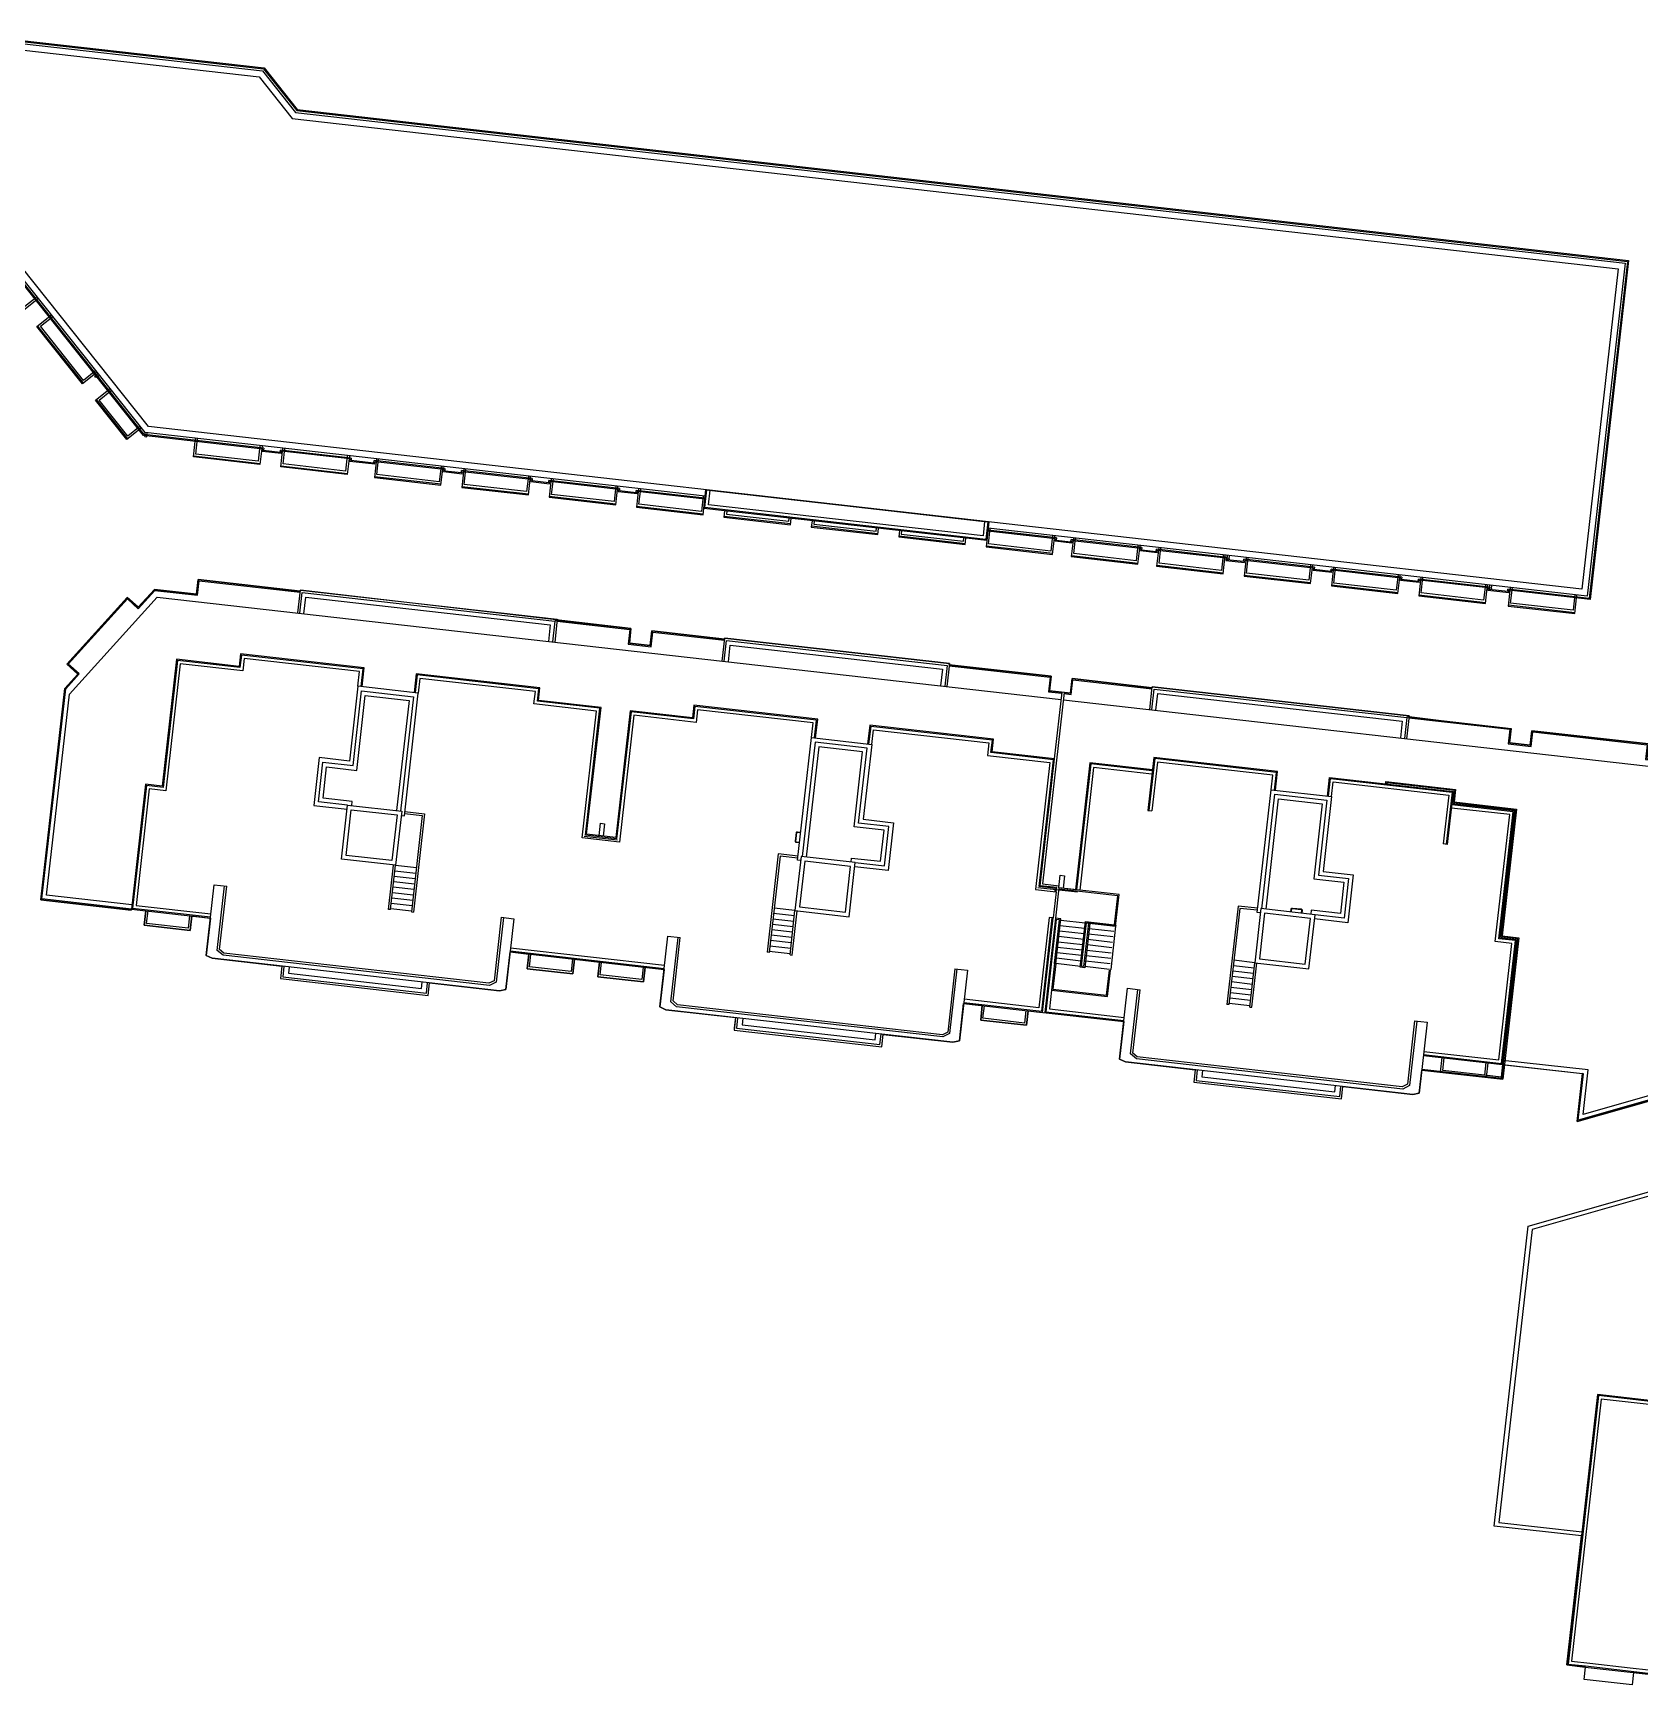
# Model space of a CAD drawing. Extents: x -59851 to 653804, y -249523 to 437614.
# Drawn here: x 642872 to 646326, y 408820 to 412371 of the extents above; entities that cross this region are included whole.
import ezdxf

# ---------------------------------------------------------------- set-up
doc = ezdxf.new("R2010")
doc.units = 0
doc.header["$LTSCALE"] = 1000
doc.header["$MEASUREMENT"] = 0
for name, color, linetype in [('1#内审修改版_1_1_2236$0$LABEL_PM', 7, 'Continuous'), ('2015G34小桃园地块总图20160503$0$A-Stair', 142, 'Continuous'), ('2015G34小桃园地块总图20160503$0$WINDOW', 4, 'Continuous')]:
    doc.layers.add(name, color=color, linetype=linetype)

# ---------------------------------------------------------------- blocks, each defined once
blk = doc.blocks.new('2015G34小桃园地块总图20160503$0$水管')
at = {"layer": '2015G34小桃园地块总图20160503$0$WINDOW'}
for p, q in [((150040, -73150), (149869, -73150)), ((150040, -73250), (149869, -73250))]:
    blk.add_line(p, q, dxfattribs=at)
blk.add_circle((150040, -73200), 50, dxfattribs=at)
blk = doc.blocks.new('2015G34小桃园地块总图20160503$0$检修梯')
at = {"layer": '2015G34小桃园地块总图20160503$0$A-Stair'}
for points in [[(255862, 119867), (255862, 120017, -0.414214), (255912, 120067), (256332, 120067, -0.414214), (256382, 120017), (256382, 119867)], [(255882, 119867), (255882, 120017, -0.414214), (255912, 120047), (256332, 120047, -0.414214), (256362, 120017), (256362, 119867)]]:
    blk.add_lwpolyline(points, format="xyb", dxfattribs=at)
blk = doc.blocks.new('1#内审修改版_1_1_2236$0$A$C00DD019C')
at = {"extrusion": (8.13991e-08, 1.49611e-06, 1)}
for p, q in [((2021.6, 5203.3, -5.7), (2097.8, 5107.7, -5.7)), ((2119.5, 5080.4, -5.7), (2171.8, 5014.8, -5.7)), ((2281.6, 4986.5, -5.7), (2392.7, 4973.9, -5.7)), ((2427.4, 4970, -5.7), (2538.4, 4957.4, -5.7)), ((2583.6, 4952.3, -5.7), (2694.7, 4939.7, -5.7)), ((2729.4, 4935.7, -5.7), (2840.5, 4923.1, -5.7)), ((2875.2, 4919.2, -5.7), (2986.2, 4906.6, -5.7)), ((3020.9, 4902.7, -5.7), (3132, 4890.1, -5.7)), ((3134.9, 4900.3, -5.7), (3133, 4898.8, -5.7)), ((3166.7, 4886.1, -5.7), (3277.8, 4873.6, -5.7)), ((3312.5, 4869.6, -5.7), (3423.5, 4857, -5.7)), ((3458.3, 4853.1, -5.7), (3569.3, 4840.5, -5.7)), ((3603.4, 4847.2, -5.7), (3604.9, 4845.2, -5.7)), ((3604, 4836.6, -5.7), (3715.1, 4824, -5.7)), ((3746.3, 4820.4, -5.7), (3857.4, 4807.8, -5.7)), ((3888.6, 4804.3, -5.7), (3999.7, 4791.7, -5.7)), ((4034.4, 4787.8, -5.7), (4145.4, 4775.2, -5.7)), ((4180.1, 4771.2, -5.7), (4291.2, 4758.6, -5.7)), ((4325.9, 4754.7, -5.7), (4437, 4742.1, -5.7)), ((4475.2, 4737.8, -5.7), (4586.2, 4725.2, -5.7))]:
    blk.add_line(p, q, dxfattribs=at)
at = {"extrusion": (0.000166397, 0.001468, 0.999999)}
for p, q in [((2884.7, 4711, -1.1), (2888.5, 4714.1, -1.1)), ((3718.1, 4481.1, -0.9), (3730.7, 4592.2, -1)), ((4306, 4549.8, -1.1), (4309.8, 4552.9, -1.1)), ((3873.6, 4395, -0.8), (3880.5, 4394.2, -0.8)), ((2933.6, 4352.1, -0.5), (2989.2, 4345.8, -0.5)), ((4373.4, 4338.3, -0.8), (4366.4, 4339.1, -0.8)), ((2606.9, 4229.9, -0.3), (2615.3, 4303.9, -0.4)), ((2610.4, 4229.5, -0.3), (2618.7, 4303.4, -0.4)), ((2618.8, 4303.5, -0.4), (2653.5, 4299.5, -0.4)), ((2615.7, 4276.4, -0.4), (2650.4, 4272.5, -0.4)), ((2616.7, 4285.4, -0.4), (2651.4, 4281.5, -0.4)), ((2617.7, 4294.4, -0.4), (2652.4, 4290.5, -0.4)), ((2612.6, 4249.3, -0.3), (2647.3, 4245.4, -0.3)), ((2613.6, 4258.3, -0.4), (2648.3, 4254.4, -0.4)), ((2614.7, 4267.4, -0.4), (2649.4, 4263.4, -0.4)), ((3690.3, 4266.3, -0.5), (3756.2, 4258.9, -0.5)), ((3721.1, 4259.3, -0.5), (3716.1, 4215.6, -0.5)), ((3725.4, 4265.9, -0.6), (3719.6, 4215.2, -0.5)), ((2610.4, 4229.5, -0.3), (2606.9, 4229.9, -0.3)), ((2610.6, 4231.3, -0.3), (2645.3, 4227.3, -0.3)), ((2611.6, 4240.3, -0.3), (2646.3, 4236.4, -0.3)), ((2645.1, 4225.6, -0.3), (2648.5, 4225.2, -0.3)), ((3284.1, 4218.9, -0.4), (3249.4, 4222.8, -0.4)), ((3285.1, 4227.9, -0.4), (3250.4, 4231.8, -0.4)), ((3276.8, 4154, -0.3), (3285.1, 4227.8, -0.4)), ((3280.2, 4153.6, -0.3), (3288.6, 4227.5, -0.4)), ((3281.1, 4191.8, -0.4), (3246.3, 4195.7, -0.4)), ((3282.1, 4200.8, -0.4), (3247.4, 4204.8, -0.4)), ((3283.1, 4209.9, -0.4), (3248.4, 4213.8, -0.4)), ((3718.1, 4140.1, -0.4), (3726.3, 4212.3, -0.5)), ((3726.4, 4194.1, -0.4), (3767.3, 4189.4, -0.4)), ((3727.4, 4203.1, -0.5), (3768.3, 4198.4, -0.5)), ((3728.4, 4212.1, -0.5), (3769.4, 4207.5, -0.5)), ((3760.9, 4133.2, -0.4), (3769.6, 4209.5, -0.5)), ((3763.3, 4135, -0.4), (3771.4, 4207.2, -0.5)), ((3763.3, 4135, -0.4), (3771.4, 4207.2, -0.5)), ((3774.9, 4206.8, -0.5), (3766.7, 4134.6, -0.4)), ((3774.9, 4206.8, -0.5), (3766.7, 4134.6, -0.4)), ((3777, 4206.6, -0.5), (3768.6, 4132.3, -0.4)), ((3774.9, 4206.8, -0.5), (3771.4, 4207.2, -0.5)), ((3777, 4206.6, -0.5), (3774.9, 4206.8, -0.5)), ((3818, 4201.9, -0.5), (3774.9, 4206.8, -0.5)), ((3816.9, 4192.9, -0.5), (3776, 4197.6, -0.5)), ((3820, 4201.7, -0.5), (3811.9, 4129.5, -0.4)), ((3820, 4201.7, -0.5), (3818, 4201.9, -0.5)), ((3820.3, 4203.8, -0.5), (3820, 4201.7, -0.5)), ((3278, 4164.7, -0.3), (3243.3, 4168.7, -0.3)), ((3279, 4173.8, -0.3), (3244.3, 4177.7, -0.3)), ((3280, 4182.8, -0.4), (3245.3, 4186.7, -0.4)), ((3723.3, 4167, -0.4), (3764.3, 4162.3, -0.4)), ((3724.3, 4176, -0.4), (3765.3, 4171.4, -0.4)), ((3725.3, 4185, -0.4), (3766.3, 4180.4, -0.4)), ((3813.9, 4165.9, -0.4), (3772.9, 4170.5, -0.4)), ((3814.9, 4174.9, -0.4), (3773.9, 4179.5, -0.4)), ((3815.9, 4183.9, -0.4), (3775, 4188.5, -0.4)), ((3242.1, 4157.9, -0.3), (3238.6, 4158.3, -0.3)), ((3277, 4155.7, -0.3), (3242.3, 4159.7, -0.3)), ((3276.8, 4154, -0.3), (3280.2, 4153.6, -0.3)), ((3718.1, 4140.1, -0.4), (3713, 4095, -0.3)), ((3720.1, 4138.9, -0.4), (3718, 4139.1, -0.4)), ((3720.2, 4139.9, -0.4), (3761.2, 4135.3, -0.4)), ((3721.3, 4148.9, -0.4), (3762.2, 4144.3, -0.4)), ((3722.3, 4158, -0.4), (3763.2, 4153.3, -0.4)), ((3766.7, 4134.6, -0.4), (3763.3, 4135, -0.4)), ((3810.8, 4138.8, -0.4), (3769.8, 4143.4, -0.4)), ((3811.8, 4147.8, -0.4), (3770.9, 4152.4, -0.4)), ((3812.8, 4156.8, -0.4), (3771.9, 4161.5, -0.4)), ((4051.2, 4131.9, -0.4), (4016.5, 4135.8, -0.4)), ((4052.2, 4140.9, -0.4), (4017.5, 4144.9, -0.4)), ((4043.8, 4067, -0.3), (4052.2, 4140.9, -0.4)), ((4047.3, 4066.6, -0.3), (4055.7, 4140.5, -0.4)), ((3768.6, 4132.3, -0.4), (3760.9, 4133.2, -0.4)), ((3809.8, 4129.8, -0.4), (3768.8, 4134.4, -0.4)), ((3806.7, 4084.4, -0.3), (3811.7, 4128.5, -0.4)), ((3811.7, 4128.5, -0.4), (3811.9, 4129.5, -0.4)), ((4048.1, 4104.8, -0.4), (4013.4, 4108.8, -0.4)), ((4049.1, 4113.9, -0.4), (4014.4, 4117.8, -0.4)), ((4050.2, 4122.9, -0.4), (4015.4, 4126.8, -0.4)), ((3713, 4095, -0.3), (3806.7, 4084.4, -0.3)), ((4045, 4077.8, -0.3), (4010.3, 4081.7, -0.3)), ((4046.1, 4086.8, -0.3), (4011.4, 4090.7, -0.3)), ((4047.1, 4095.8, -0.4), (4012.4, 4099.7, -0.4)), ((4044, 4068.7, -0.3), (4009.3, 4072.7, -0.3)), ((4043.8, 4067, -0.3), (4047.3, 4066.6, -0.3)), ((4463, 3950.2, -0.2), (4466, 3946.4, -0.2))]:
    blk.add_line(p, q, dxfattribs=at)
at = {"extrusion": (8.13991e-08, 1.49611e-06, 1), "elevation": -5.7}
for points in [[(1885.3, 5676.5), (1887, 5692.1), (2399.4, 5634), (2454.8, 5564.5), (4675.7, 5312.7), (4611.5, 4746.9), (4476.2, 4762.3)], [(1886.5, 5686.9), (2396.6, 5629.1), (2452, 5559.5), (4669.9, 5308.1), (4606.9, 4752.7), (3607.3, 4866.1)], [(1886.8, 5690.4), (2398.5, 5632.4), (2453.9, 5562.8), (4673.7, 5311.1), (4609.9, 4748.9), (4474.6, 4764.2)], [(1885.3, 5676.5), (2391.1, 5619.2), (2446.5, 5549.6), (4658.3, 5298.8), (4597.6, 4764.3), (2206.6, 5035.4), (1868.1, 5460.5), (1860.9, 5461.3)], [(2397.1, 4998), (2198.4, 5020.5), (1859.9, 5445.6), (1859.1, 5445.7)], [(2399.1, 4999.5), (2199.3, 5022.2), (1860.8, 5447.3), (1859.3, 5447.4)], [(3135.3, 4919.6), (2201.1, 5025.5), (1862.6, 5450.6), (1859.7, 5450.9)], [(2023.1, 5249.1), (1998.5, 5229.6), (1922.3, 5325.2), (1946.9, 5344.8)], [(2020.9, 5251.9), (2000.4, 5235.6), (1928.6, 5325.7), (1949.1, 5342)], [(2121, 5126.2), (2096.4, 5106.6), (2020.3, 5202.2), (2044.8, 5221.8)], [(2118.8, 5128.9), (2098.3, 5112.6), (2026.5, 5202.8), (2047, 5219.1)], [(2195, 5033.3), (2170.4, 5013.7), (2118.2, 5079.3), (2142.8, 5098.9)], [(2192.8, 5036), (2172.3, 5019.7), (2124.4, 5079.8), (2144.9, 5096.1)], [(2396, 5003.4), (2392.5, 4972.2), (2281.4, 4984.8), (2284.9, 5016)], [(2392.5, 5003.8), (2389.6, 4977.8), (2285.5, 4989.6), (2288.4, 5015.6)], [(2397.1, 4998), (2396.8, 4994.5), (2428, 4991), (2428.4, 4994.5)], [(2399.1, 4999.5), (2398.7, 4996.1), (2426.4, 4992.9), (2426.8, 4996.4)], [(2544.8, 4983), (2426.8, 4996.4)], [(2541.8, 4986.9), (2538.2, 4955.6), (2427.2, 4968.2), (2430.7, 4999.5)], [(2542.9, 4981.5), (2428.4, 4994.5)], [(2538.3, 4987.3), (2535.3, 4961.2), (2431.2, 4973.1), (2434.2, 4999.1)], [(2542.9, 4981.5), (2542.5, 4978), (2584.2, 4973.3), (2584.6, 4976.8)], [(2544.8, 4983), (2544.5, 4979.6), (2582.7, 4975.2), (2583.1, 4978.7)], [(2701.1, 4965.3), (2583.1, 4978.7)], [(2587, 4981.8), (2583.4, 4950.5), (2694.5, 4937.9), (2698, 4969.2)], [(2699.2, 4963.8), (2584.6, 4976.8)], [(2694.6, 4969.6), (2691.6, 4943.5), (2587.5, 4955.3), (2590.4, 4981.4)], [(2699.2, 4963.8), (2698.8, 4960.3), (2730, 4956.8), (2730.4, 4960.2)], [(2701.1, 4965.3), (2700.7, 4961.8), (2728.5, 4958.7), (2728.9, 4962.2)], [(2846.9, 4948.8), (2728.9, 4962.1)], [(2732.7, 4965.2), (2729.2, 4934), (2840.3, 4921.4), (2843.8, 4952.6)], [(2840.3, 4953), (2837.4, 4927), (2733.3, 4938.8), (2736.2, 4964.8)], [(2844.9, 4947.2), (2730.4, 4960.2)], [(2844.9, 4947.2), (2844.6, 4943.8), (2875.8, 4940.2), (2876.2, 4943.7)], [(2846.9, 4948.8), (2846.5, 4945.3), (2874.2, 4942.2), (2874.6, 4945.6)], [(2992.6, 4932.2), (2874.6, 4945.6)], [(2878.5, 4948.7), (2875, 4917.5), (2986, 4904.9), (2989.6, 4936.1)], [(2990.7, 4930.7), (2876.2, 4943.7)], [(2986.1, 4936.5), (2983.2, 4910.5), (2879, 4922.3), (2882, 4948.3)], [(2990.7, 4930.7), (2990.3, 4927.2), (3021.6, 4923.7), (3022, 4927.2)], [(2992.6, 4932.2), (2992.3, 4928.8), (3020, 4925.6), (3020.4, 4929.1)], [(3134.9, 4916.1), (3020.4, 4929.1)], [(3024.3, 4932.2), (3020.7, 4900.9), (3131.8, 4888.3), (3135.3, 4919.6)], [(3134.7, 4914.4), (3022, 4927.2)], [(3131.9, 4920), (3128.9, 4893.9), (3024.8, 4905.8), (3027.8, 4931.8)], [(3167.7, 4894.8), (3166.5, 4884.4), (3277.6, 4871.8), (3278.8, 4882.2)], [(3171.2, 4894.4), (3170.6, 4889.2), (3274.7, 4877.4), (3275.3, 4882.6)], [(3313.5, 4878.3), (3312.3, 4867.9), (3423.3, 4855.3), (3424.5, 4865.7)], [(3316.9, 4877.9), (3316.3, 4872.7), (3420.5, 4860.9), (3421.1, 4866.1)], [(3459.2, 4861.8), (3458.1, 4851.4), (3569.1, 4838.8), (3570.3, 4849.2)], [(3462.7, 4861.4), (3462.1, 4856.2), (3566.2, 4844.4), (3566.8, 4849.6)], [(3607.3, 4866.1), (3603.8, 4834.8), (3714.9, 4822.2), (3718.4, 4853.5)], [(3719.5, 4848.1), (3606.7, 4860.9)], [(3721.5, 4849.6), (3606.9, 4862.6)], [(3714.9, 4853.9), (3712, 4827.8), (3607.9, 4839.6), (3610.8, 4865.7)], [(3719.5, 4848.1), (3719.2, 4844.6), (3746.9, 4841.5), (3747.3, 4844.9)], [(3721.5, 4849.6), (3721.1, 4846.1), (3745.4, 4843.4), (3745.8, 4846.9)], [(3863.8, 4833.5), (3745.8, 4846.9)], [(3749.6, 4849.9), (3746.1, 4818.7), (3857.2, 4806.1), (3860.7, 4837.3)], [(3861.8, 4831.9), (3747.3, 4844.9)], [(3857.2, 4837.7), (3854.3, 4811.7), (3750.2, 4823.5), (3753.1, 4849.5)], [(3861.8, 4831.9), (3861.5, 4828.5), (3889.2, 4825.3), (3889.6, 4828.8)], [(3863.8, 4833.5), (3863.4, 4830), (3887.7, 4827.3), (3888.1, 4830.7)], [(4006.1, 4817.3), (3888.1, 4830.7)], [(3891.9, 4833.8), (3888.4, 4802.6), (3999.5, 4790), (4003, 4821.2)], [(4004.2, 4815.8), (3889.6, 4828.8)], [(3999.5, 4821.6), (3996.6, 4795.6), (3892.5, 4807.4), (3895.4, 4833.4)], [(4004.2, 4815.8), (4003.8, 4812.3), (4035, 4808.8), (4035.4, 4812.3)], [(4006.1, 4817.3), (4005.7, 4813.9), (4033.5, 4810.7), (4033.9, 4814.2)], [(4151.9, 4800.8), (4033.9, 4814.2)], [(4037.7, 4817.3), (4034.2, 4786), (4145.2, 4773.4), (4148.8, 4804.7)], [(4149.9, 4799.3), (4035.4, 4812.3)], [(4145.3, 4805.1), (4142.4, 4779), (4038.2, 4790.8), (4041.2, 4816.9)], [(4149.9, 4799.3), (4149.5, 4795.8), (4180.8, 4792.3), (4181.2, 4795.7)], [(4151.9, 4800.8), (4151.5, 4797.4), (4179.2, 4794.2), (4179.6, 4797.7)], [(4297.6, 4784.3), (4179.6, 4797.7)], [(4183.5, 4800.7), (4179.9, 4769.5), (4291, 4756.9), (4294.6, 4788.1)], [(4291.1, 4788.5), (4288.1, 4762.5), (4184, 4774.3), (4187, 4800.3)], [(4295.7, 4782.7), (4181.2, 4795.7)], [(4295.7, 4782.7), (4295.3, 4779.3), (4326.5, 4775.7), (4326.9, 4779.2)], [(4297.6, 4784.3), (4297.2, 4780.8), (4325, 4777.7), (4325.4, 4781.1)], [(4443.4, 4767.8), (4325.4, 4781.1)], [(4329.3, 4784.2), (4325.7, 4753), (4436.8, 4740.4), (4440.3, 4771.6)], [(4441.5, 4766.2), (4326.9, 4779.2)], [(4436.9, 4772), (4433.9, 4746), (4329.8, 4757.8), (4332.7, 4783.8)], [(4441.5, 4766.2), (4441.1, 4762.8), (4475.8, 4758.8), (4476.2, 4762.3)], [(4443.4, 4767.8), (4443, 4764.3), (4474.2, 4760.7), (4474.6, 4764.2)], [(4478.5, 4767.3), (4475, 4736.1), (4586, 4723.5), (4589.6, 4754.7)], [(4586.1, 4755.1), (4583.1, 4729.1), (4479, 4740.9), (4482, 4766.9)]]:
    blk.add_lwpolyline(points, dxfattribs=at)
for points in [[(3136.5, 4930), (3608.5, 4876.5), (3604.9, 4845.2), (3132.9, 4898.8)], [(3138.2, 4929.8), (3606.7, 4876.7), (3603.4, 4847.2), (3134.9, 4900.3)], [(3143.4, 4929.2), (3601.5, 4877.3), (3598.8, 4853), (3140.7, 4904.9)]]:
    blk.add_lwpolyline(points, close=True, dxfattribs=at)
at = {"extrusion": (0.000166397, 0.001468, 0.999999), "elevation": 6.3}
for points in [[(2177.9, 4228.6), (2026.9, 4245.8), (2066.9, 4598.7), (2088.5, 4622.6), (2070.4, 4639), (2171.2, 4750.3), (2189.3, 4733.9), (2216.5, 4763.9), (2286.9, 4755.9), (2289.6, 4780.2), (2459.7, 4760.9)], [(2178.1, 4230.4), (2028.8, 4247.3), (2068.6, 4598), (2091, 4622.7), (2072.8, 4639.1), (2171.3, 4747.8), (2189.4, 4731.4), (2217.2, 4762.1), (2288.4, 4754), (2291.2, 4778.3), (2459.5, 4759.2), (2459.5, 4759.2)], [(2178.9, 4237.3), (2036.6, 4253.5), (2074.6, 4589), (2221.3, 4751), (3729.3, 4580.1)], [(2455.6, 4724.5), (2459.9, 4762.7), (2888.5, 4714.1), (2884.2, 4675.9)], [(2459, 4724.1), (2463, 4758.8), (2884.7, 4711), (2880.7, 4676.3)], [(2466, 4723.3), (2469.1, 4751.1), (2876.9, 4704.8), (2873.8, 4677.1)], [(2888.1, 4710.6), (2888.1, 4710.6), (3009.6, 4696.8), (3006.9, 4672.5), (3045, 4668.2), (3047.8, 4692.5), (3167.5, 4678.9), (3167.5, 4678.9)], [(2888.3, 4712.3), (3011.5, 4698.3), (3008.8, 4674.1), (3043.5, 4670.1), (3046.3, 4694.4), (3167.7, 4680.6)], [(3163.6, 4644.2), (3167.9, 4682.4), (3542.8, 4639.9), (3538.4, 4601.7)], [(3167.1, 4643.8), (3171, 4678.5), (3538.9, 4636.8), (3535, 4602.1)], [(3174, 4643), (3177.2, 4670.8), (3531.2, 4630.6), (3528, 4602.9)], [(2562.9, 4601.6), (2566.5, 4632.8), (2359.9, 4656.2), (2357.6, 4635.4), (2253.5, 4647.2), (2229.4, 4435.5), (2201.7, 4438.6), (2178.1, 4230.4), (2310, 4215.4), (2310, 4215.4)], [(2561.2, 4601.8), (2564.5, 4631.3), (2361.5, 4654.3), (2359.1, 4633.5), (2255, 4645.3), (2231, 4433.5), (2203.2, 4436.7), (2180, 4231.9), (2310.2, 4217.2)], [(2556, 4602.3), (2558.7, 4626.6), (2366.1, 4648.5), (2363.7, 4627.7), (2259.6, 4639.5), (2235.6, 4427.7), (2207.8, 4430.9), (2185.8, 4236.5), (2310.7, 4222.4)], [(3542.4, 4636.4), (3542.4, 4636.4), (3710.7, 4617.3), (3708, 4593), (3730.5, 4590.5)], [(3542.6, 4638.1), (3712.6, 4618.9), (3709.9, 4594.6), (3730.7, 4592.2)], [(3319.5, 4515.8), (3323.1, 4547), (3116.6, 4570.4), (3114.2, 4549.6), (3010.1, 4561.4), (2986.1, 4349.7), (2937.5, 4355.2), (2961.5, 4566.9), (2857.4, 4578.7), (2859.7, 4599.5), (2653.2, 4623), (2649.7, 4591.7)], [(3317.8, 4516), (3321.1, 4545.5), (3118.1, 4568.5), (3115.7, 4547.7), (3011.6, 4559.5), (2987.6, 4347.8), (2935.6, 4353.7), (2959.6, 4565.4), (2855.4, 4577.2), (2857.8, 4598), (2654.8, 4621), (2651.4, 4591.5)], [(3312.6, 4516.6), (3315.4, 4540.9), (3122.7, 4562.7), (3120.4, 4541.9), (3016.2, 4553.7), (2992.2, 4342), (2929.8, 4349), (2953.8, 4560.8), (2849.6, 4572.6), (2852, 4593.4), (2659.4, 4615.2), (2656.6, 4590.9)], [(3734, 4590.1), (3746.1, 4588.7), (3746.1, 4588.7), (3748.9, 4613), (3880.8, 4598)], [(3734.2, 4591.8), (3744.6, 4590.6), (3747.4, 4614.9), (3881, 4599.8)], [(2628.2, 4386.8), (2633.4, 4386.2), (2656.6, 4590.9), (2556, 4602.3), (2541.8, 4477.4), (2491.5, 4483.1), (2482.4, 4403.3), (2538, 4397)], [(2538.7, 4403.9), (2490.1, 4409.4), (2497.6, 4475.4), (2548, 4469.7), (2562.1, 4594.6), (2648.9, 4584.8), (2627.2, 4393.9)], [(2545.7, 4403.1), (2546.5, 4410.1), (2497.9, 4415.6), (2503.8, 4467.6), (2554.1, 4461.9), (2568.3, 4586.9), (2641.2, 4578.6), (2620.3, 4394.7)], [(3734.2, 4591.8), (3698, 4272.5), (3725.8, 4269.3), (3725.8, 4269.3)], [(3732.8, 4579.7), (4733.4, 4466.2), (4875.7, 3966.4), (4600, 3887.9), (4608.4, 3961.9), (4466.1, 3978)], [(3876.9, 4563.3), (3881.2, 4601.5), (4309.8, 4552.9), (4305.5, 4514.7)], [(3880.3, 4562.9), (3884.3, 4597.6), (4306, 4549.8), (4302, 4515.1)], [(3887.3, 4562.1), (3890.4, 4589.9), (4298.2, 4543.7), (4295.1, 4515.9)], [(4309.4, 4549.4), (4477.8, 4530.4), (4475, 4506.1), (4513.2, 4501.7), (4515.9, 4526), (4706.8, 4504.4), (4704.1, 4480.1), (4741.6, 4475.8), (4750.9, 4442.9), (4774.5, 4449.6), (4836.1, 4233), (4812.6, 4226.3), (4823.1, 4189.3), (4846.6, 4196), (4900.7, 4006.2), (4877.2, 3999.5), (4887.7, 3962.5), (4591.9, 3878.3), (4600.7, 3955.7), (4599, 3955.9)], [(4309.6, 4551.2), (4479.7, 4531.9), (4476.9, 4507.6), (4511.7, 4503.7), (4514.4, 4528), (4708.8, 4505.9), (4706, 4481.6), (4742.9, 4477.4), (4752.1, 4445.1), (4775.7, 4451.8), (4838.3, 4231.7), (4814.8, 4225.1), (4824.3, 4191.5), (4847.9, 4198.2), (4902.8, 4005), (4879.3, 3998.3), (4889.8, 3961.3), (4589.9, 3875.9), (4599, 3955.9)], [(3721.1, 4259.3), (3721.9, 4266.3), (3694.1, 4269.4), (3718.1, 4481.1), (3614, 4492.9), (3616.4, 4513.8), (3409.8, 4537.2), (3406.3, 4505.9)], [(3719.4, 4259.5), (3719.9, 4264.7), (3692.2, 4267.9), (3716.2, 4479.6), (3612.1, 4491.4), (3614.4, 4512.2), (3411.4, 4535.2), (3408, 4505.7)], [(3413.2, 4505.2), (3416, 4529.5), (3608.6, 4507.6), (3606.3, 4486.8), (3710.4, 4475), (3686.4, 4263.3), (3721.1, 4259.3)], [(3294.6, 4311.2), (3289.4, 4311.8), (3312.6, 4516.6), (3413.2, 4505.2), (3399.1, 4380.2), (3449.4, 4374.5), (3440.4, 4294.7), (3384.8, 4301)], [(3385.6, 4307.9), (3434.2, 4302.4), (3441.7, 4368.3), (3391.3, 4374), (3405.5, 4499), (3318.7, 4508.8), (3297.1, 4317.9)], [(3378.7, 4308.7), (3379.5, 4315.6), (3428, 4310.1), (3433.9, 4362.2), (3383.6, 4367.9), (3397.8, 4492.8), (3324.9, 4501.1), (3304, 4317.1)], [(3881.3, 4462.6), (3777.1, 4474.4), (3753.1, 4262.7), (3725.4, 4265.9)], [(3881.1, 4460.9), (3778.7, 4472.5), (3754.9, 4262.5)], [(3880.5, 4455.7), (3783.3, 4466.7), (3760.1, 4261.9)], [(4086.6, 4428.8), (4090.1, 4460), (3883.6, 4483.5), (3873.6, 4395)], [(4084.9, 4429), (4088.2, 4458.5), (3885.2, 4481.5), (3875.3, 4394.8)], [(4079.7, 4429.6), (4082.4, 4453.9), (3889.8, 4475.7), (3880.5, 4394.2)], [(4173.4, 4419), (4176.9, 4450.2), (4383.4, 4426.8), (4373.4, 4338.3)], [(4175.1, 4418.8), (4178.4, 4448.3), (4381.5, 4425.3), (4371.6, 4338.5)], [(4180.3, 4418.2), (4183.1, 4442.5), (4375.7, 4420.6), (4366.4, 4339.1)], [(4270.6, 4439.6), (4271, 4443.1), (4387.3, 4429.9), (4384.9, 4409.1), (4489, 4397.3), (4465, 4185.5), (4492.8, 4182.4), (4466, 3946.4), (4330.7, 3961.7)], [(4330.9, 3963.4), (4464.5, 3948.3), (4490.9, 4180.8), (4463.1, 4184), (4487.1, 4395.7), (4383, 4407.5), (4385.3, 4428.3), (4272.5, 4441.1), (4272.3, 4439.4)], [(4061.6, 4224.2), (4056.4, 4224.8), (4079.6, 4429.6), (4180.3, 4418.2), (4166.1, 4293.2), (4216.5, 4287.5), (4207.4, 4207.7), (4151.9, 4214)], [(4064.2, 4231), (4085.8, 4421.9), (4172.6, 4412), (4158.4, 4287.1), (4208.7, 4281.4), (4201.3, 4215.4), (4152.7, 4220.9)], [(4071.1, 4230.2), (4091.9, 4414.1), (4164.8, 4405.9), (4150.7, 4280.9), (4201, 4275.2), (4195.1, 4223.1), (4146.5, 4228.7), (4145.7, 4221.7)], [(2629, 4393.7), (2618.7, 4303.5), (2528.5, 4313.7), (2538.7, 4403.9), (2629, 4393.7)], [(2621.2, 4387.5), (2612.6, 4311.2), (2536.2, 4319.8), (2544.9, 4396.2), (2621.2, 4387.5)], [(2633.8, 4389.6), (2663.3, 4386.3), (2645.1, 4225.6)], [(2634.2, 4393.1), (2667.2, 4389.4), (2648.5, 4225.2)], [(4333.4, 3986), (4465.3, 3971), (4488.9, 4179.3), (4461.2, 4182.4), (4485.2, 4394.2), (4381.1, 4406)], [(4333.6, 3987.7), (4463.8, 3973), (4487, 4177.8), (4459.2, 4180.9), (4483.2, 4392.6), (4380.9, 4404.2)], [(4334.2, 3992.9), (4459.2, 3978.8), (4481.2, 4173.1), (4453.4, 4176.3), (4477.5, 4388), (4380.3, 4399)], [(2958.3, 4352.8), (2960.7, 4373.7), (2967.6, 4372.9), (2965.3, 4352)], [(3290.2, 4318.7), (3257.2, 4322.5), (3238.6, 4158.3)], [(3289.8, 4315.3), (3260.3, 4318.6), (3242.1, 4157.9)], [(3295.4, 4318.1), (3285.1, 4227.9), (3375.4, 4217.7), (3385.6, 4307.9), (3295.4, 4318.1)], [(3301.5, 4310.4), (3292.9, 4234.1), (3369.2, 4225.4), (3377.9, 4301.7), (3301.5, 4310.4)], [(3725.4, 4265.9), (3727.7, 4286.7), (3734.7, 4285.9), (3732.3, 4265.1)], [(2795.2, 4216.7), (2816.1, 4214.3), (2802.7, 4096.3), (2791.9, 4094), (2312.9, 4148.3), (2302.9, 4153), (2316.3, 4271)], [(2316.3, 4271), (2337.1, 4268.6)], [(2798.7, 4216.3), (2786.5, 4108.7), (2775.3, 4102.9), (2331, 4153.3), (2321.4, 4161.4), (2333.6, 4269)], [(2795.2, 4216.7), (2783.2, 4110.9), (2774.6, 4106.5), (2332.5, 4156.6), (2325.1, 4162.9), (2337.1, 4268.6)], [(3769.6, 4209.5), (3818.2, 4204), (3823.7, 4252.6), (3725.1, 4263.8)], [(3771.4, 4207.2), (3820, 4201.7), (3826, 4254.5), (3725.4, 4265.9)], [(2278.7, 4219), (2276, 4194.7), (2199.6, 4203.3), (2202.4, 4227.6)], [(2275.2, 4219.4), (2272.9, 4198.5), (2203.5, 4206.4), (2205.8, 4227.2)], [(4057.2, 4231.8), (4024.3, 4235.5), (4005.6, 4071.3)], [(4056.8, 4228.3), (4027.3, 4231.6), (4009.1, 4070.9), (4005.6, 4071.3)], [(3566.4, 4073), (3698.3, 4058), (3716.1, 4215.6)], [(3566.6, 4074.7), (3696.7, 4060), (3714.4, 4215.8)], [(3709.2, 4216.4), (3692.1, 4065.8), (3567.2, 4079.9)], [(3719.6, 4215.2), (3701.8, 4057.6), (3833.6, 4042.7)], [(3721.1, 4212.9), (3703.7, 4059.2), (3833.8, 4044.4)], [(3716.1, 4215.6), (3709.2, 4216.4)], [(3716.1, 4215.6), (3709.2, 4216.4)], [(3718, 4139.1), (3726.3, 4212.3), (3719.4, 4213.1)], [(3720.1, 4138.9), (3728.6, 4214.2), (3719.6, 4215.2)], [(2810.5, 4165.7), (3067.4, 4136.6)], [(3551.9, 4130.9), (3572.7, 4128.5), (3559.3, 4010.5), (3548.5, 4008.2), (3069.5, 4062.5), (3059.5, 4067.2), (3072.9, 4185.2)], [(3072.9, 4185.2), (3093.7, 4182.8)], [(3555.3, 4130.5), (3543.1, 4022.9), (3531.9, 4017.1), (3087.7, 4067.5), (3078, 4075.6), (3090.2, 4183.2)], [(3551.9, 4130.9), (3539.9, 4025.1), (3531.3, 4020.7), (3089.1, 4070.8), (3081.7, 4077.1), (3093.7, 4182.8)], [(2429.2, 4135.1), (2426.8, 4114.3), (2673.2, 4086.4), (2675.6, 4107.2)], [(2432.6, 4134.7), (2430.7, 4117.4), (2670.2, 4090.2), (2672.1, 4107.6)], [(2809.8, 4158.8), (2809.8, 4158.8), (2809.8, 4158.8), (3066.6, 4129.6)], [(2810, 4160.5), (3066.8, 4131.4)], [(2917.3, 4146.6), (2914.6, 4122.3), (2838.2, 4130.9), (2841, 4155.2)], [(2913.9, 4147), (2911.5, 4126.1), (2842.1, 4134), (2844.5, 4154.8)], [(3035.3, 4133.2), (3032.6, 4108.9), (2956.2, 4117.5), (2959, 4141.8)], [(3031.9, 4133.6), (3029.5, 4112.8), (2960.1, 4120.6), (2962.5, 4141.4)], [(3720.1, 4138.9), (3715.3, 4096.9), (3804.9, 4086.7), (3809.7, 4128.7)], [(2441.3, 4133.7), (2440.1, 4123.3), (2662.3, 4098.1), (2663.4, 4108.6)], [(3713, 4095), (3709.5, 4063.8), (3834.4, 4049.6)], [(4318.9, 4043.9), (4339.7, 4041.5), (4326.4, 3923.5), (4315.6, 3921.2), (3836.6, 3975.5), (3826.6, 3980.2), (3839.9, 4098.2)], [(3839.9, 4098.2), (3860.8, 4095.8)], [(4322.4, 4043.5), (4310.2, 3935.9), (4299, 3930.1), (3854.7, 3980.5), (3845.1, 3988.6), (3857.3, 4096.2)], [(4318.9, 4043.9), (4306.9, 3938.2), (4298.3, 3933.7), (3856.2, 3983.9), (3848.8, 3990.1), (3860.8, 4095.8)], [(3674, 4060.8), (3671.2, 4036.5), (3594.9, 4045.1), (3597.6, 4069.4)], [(3670.5, 4061.2), (3668.1, 4040.3), (3598.7, 4048.2), (3601.1, 4069)], [(3185.8, 4049.3), (3183.4, 4028.5), (3429.9, 4000.6), (3432.2, 4021.4)], [(3189.3, 4048.9), (3187.3, 4031.6), (3426.8, 4004.4), (3428.7, 4021.8)], [(3197.9, 4048), (3196.8, 4037.5), (3418.9, 4012.4), (3420.1, 4022.8)], [(4441, 3973.8), (4438.3, 3949.5), (4361.9, 3958.2), (4364.7, 3982.5)], [(4437.6, 3974.2), (4435.2, 3953.4), (4365.8, 3961.2), (4368.1, 3982.1)], [(4465.3, 3971.1), (4463, 3950.2), (4435.2, 3953.4)], [(4465.3, 3971.1), (4599, 3955.9)], [(3952.8, 3962.4), (3950.5, 3941.5), (4196.9, 3913.6), (4199.3, 3934.4)], [(3956.3, 3962), (3954.4, 3944.6), (4193.8, 3917.5), (4195.8, 3934.8)], [(3965, 3961), (3963.8, 3950.6), (4185.9, 3925.4), (4187.1, 3935.8)]]:
    blk.add_lwpolyline(points, dxfattribs=at)
for points, elevation in [([(4708.8, 4505.9), (4514.4, 4528), (4511.7, 4503.7), (4476.9, 4507.6), (4479.5, 4530.2), (4309.6, 4551.2), (4309.8, 4552.9), (3881.2, 4601.5), (3881, 4599.8), (3747.4, 4614.9), (3744.6, 4590.6), (3709.9, 4594.6), (3712.6, 4618.9), (3542.6, 4638.1), (3542.8, 4639.9), (3167.9, 4682.4), (3167.7, 4680.6), (3046.3, 4694.4), (3043.5, 4670.1), (3008.8, 4674.1), (3011.5, 4698.4), (2459.9, 4762.7), (2459.7, 4760.9), (2289.6, 4780.2), (2286.9, 4755.9), (2216.5, 4763.9), (2189.3, 4733.9), (2171.2, 4750.3), (2070.4, 4639), (2088.5, 4622.6), (2066.9, 4598.7), (2026.9, 4245.8), (2177.9, 4228.7), (2178.1, 4230.4), (2202.4, 4227.6), (2199.6, 4203.3), (2276, 4194.7), (2278.7, 4219), (2310, 4215.4), (2302.9, 4153), (2312.9, 4148.3), (2429.2, 4135.1), (2426.8, 4114.3), (2673.2, 4086.4), (2675.6, 4107.2), (2791.9, 4094), (2802.7, 4096.3), (2809.8, 4158.8), (2841, 4155.2), (2838.2, 4130.9), (2914.6, 4122.3), (2917.3, 4146.6), (2959, 4141.8), (2956.2, 4117.6), (3032.6, 4108.9), (3035.3, 4133.2), (3066.6, 4129.6), (3059.5, 4067.2), (3069.5, 4062.5), (3185.8, 4049.3), (3183.8, 4032), (3183.4, 4028.5), (3429.9, 4000.6), (3432.2, 4021.4), (3548.5, 4008.2), (3559.3, 4010.5), (3566.4, 4073), (3597.6, 4069.4), (3594.9, 4045.1), (3671.2, 4036.5), (3674, 4060.8), (3833.6, 4042.7), (3826.6, 3980.2), (3836.6, 3975.5), (3952.8, 3962.4), (3950.5, 3941.5), (4196.9, 3913.6), (4199.3, 3934.4), (4315.6, 3921.2), (4326.4, 3923.5), (4330.7, 3961.7), (4466, 3946.4), (4468.8, 3970.7), (4599, 3955.9), (4589.9, 3876), (4889.8, 3961.3)], -0.1), ([(4708.3, 2953.8), (4684, 2956.6), (4681.6, 2935.8), (4601.8, 2944.8), (4604.1, 2965.7), (4572.9, 2969.2), (4597.3, 3184.4), (4451.5, 3200.9), (4508.3, 3701.4), (4939.7, 3824.2)], -0.5)]:
    blk.add_lwpolyline(points, dxfattribs=dict(elevation=elevation))
for points in [[(4052.2, 4140.9), (4142.4, 4130.7), (4152.7, 4220.9), (4062.4, 4231.2)], [(4059.9, 4147.1), (4136.3, 4138.4), (4144.9, 4214.8), (4068.6, 4223.4)]]:
    blk.add_lwpolyline(points, close=True, dxfattribs=at)
at = {"extrusion": (0.000166393, 0.001468, 0.999999), "elevation": 4.9}
for points in [[(4597.3, 3184.4), (4451.5, 3200.9), (4508.3, 3701.4), (4939.7, 3824.2), (4949.2, 3790.6), (4974.4, 3797.8), (4995.5, 3723.9), (4970.3, 3716.7), (4980.8, 3679.7), (5006, 3686.9), (5030.5, 3601.1), (5085, 3594.9), (5082.1, 3569), (5120.3, 3564.7), (5122.6, 3585.5), (5123.2, 3590.5), (5258.6, 3575.2)], [(6264.4, 3234.5), (6383.6, 3327), (6453.3, 3237.2), (6615.7, 3363.2), (6279, 3796.3), (5859.5, 3470.1), (5001.9, 3567.4), (4931.5, 3814.6), (4514.7, 3696), (4459.3, 3207.1), (4598.1, 3191.3)], [(5446.6, 3327.1), (5255.8, 3348.8), (5255.8, 3348.8), (5172.5, 3358.2), (5178.4, 3410.3), (4893.8, 3442.5), (4887.8, 3390.5), (4783.7, 3402.3), (4783.7, 3402.3), (4624.1, 3420.4), (4572.9, 2969.2), (4603.5, 2965.7), (4603.5, 2965.7), (4708.3, 2953.8)], [(4887.8, 3390.5), (4783.7, 3402.3), (4783.7, 3402.3), (4624.1, 3420.4), (4572.9, 2969.2), (4603.5, 2965.7), (4603.5, 2965.7), (4708.3, 2953.8)], [(4887.7, 3388.7), (4783.5, 3400.6), (4625.6, 3418.5), (4574.8, 2970.7), (4603.7, 2967.5), (4708.5, 2955.6)], [(4887.7, 3388.7), (4783.5, 3400.6), (4625.6, 3418.5), (4574.8, 2970.7), (4603.7, 2967.5), (4708.5, 2955.6)], [(4887.1, 3383.5), (4789.9, 3394.6), (4789.9, 3394.6), (4630.2, 3412.7), (4580.6, 2975.3), (4611.2, 2971.9), (4611.2, 2971.9), (4678.5, 2964.2), (4678.5, 2964.2), (4709.1, 2960.8)], [(4887.1, 3383.5), (4789.9, 3394.6), (4789.9, 3394.6), (4630.2, 3412.7), (4580.6, 2975.3), (4611.2, 2971.9), (4611.2, 2971.9), (4678.5, 2964.2), (4678.5, 2964.2), (4709.1, 2960.8)], [(4684, 2956.6), (4681.6, 2935.8), (4601.8, 2944.8), (4604.1, 2965.6)]]:
    blk.add_lwpolyline(points, dxfattribs=at)
at = {"extrusion": (8.13991e-08, 1.49611e-06, 1)}
for p, xscale, yscale, zscale, rotation in [((7811.6, 6383.6, -5.7), 0.03493023612004055, 0.03493023612004055, 0.03493023612004055, 218.5308171020064), ((5333.3, 9938.9, -5.7), 0.0349302361200404, 0.0349302361200404, 0.0349302361200404, 263.531265730277), ((7138.9, 9734.1, -5.7), 0.0349302361200404, 0.0349302361200404, 0.0349302361200404, 263.531265730277), ((7576.3, 9684.6, -5.7), 0.0349302361200404, 0.0349302361200404, 0.0349302361200404, 263.531265730277)]:
    blk.add_blockref('2015G34小桃园地块总图20160503$0$水管', p, dxfattribs=dict(at, xscale=xscale, yscale=yscale, zscale=zscale, rotation=rotation))
at = {"extrusion": (0.000166397, 0.001468, 0.999999), "xscale": 0.03493023612004021, "yscale": 0.03493023612004021, "zscale": 0.03493023612004021}
for p, rotation in [((6446.1, -5011.2, 6.3), 83.53141000276587), ((-5239.7, 1072, 6.3), 353.5312564615891)]:
    blk.add_blockref('2015G34小桃园地块总图20160503$0$检修梯', p, dxfattribs=dict(at, rotation=rotation))

msp = doc.modelspace()

# ---------------------------------------------------------------- block references
at = {"layer": '1#内审修改版_1_1_2236$0$LABEL_PM', "xscale": 1.288282158900984, "yscale": 1.288282158900984, "zscale": 1.288282158911109}
msp.add_blockref('1#内审修改版_1_1_2236$0$A$C00DD019C', (640277.5, 405038), dxfattribs=at)

doc.saveas('drawing.dxf')
